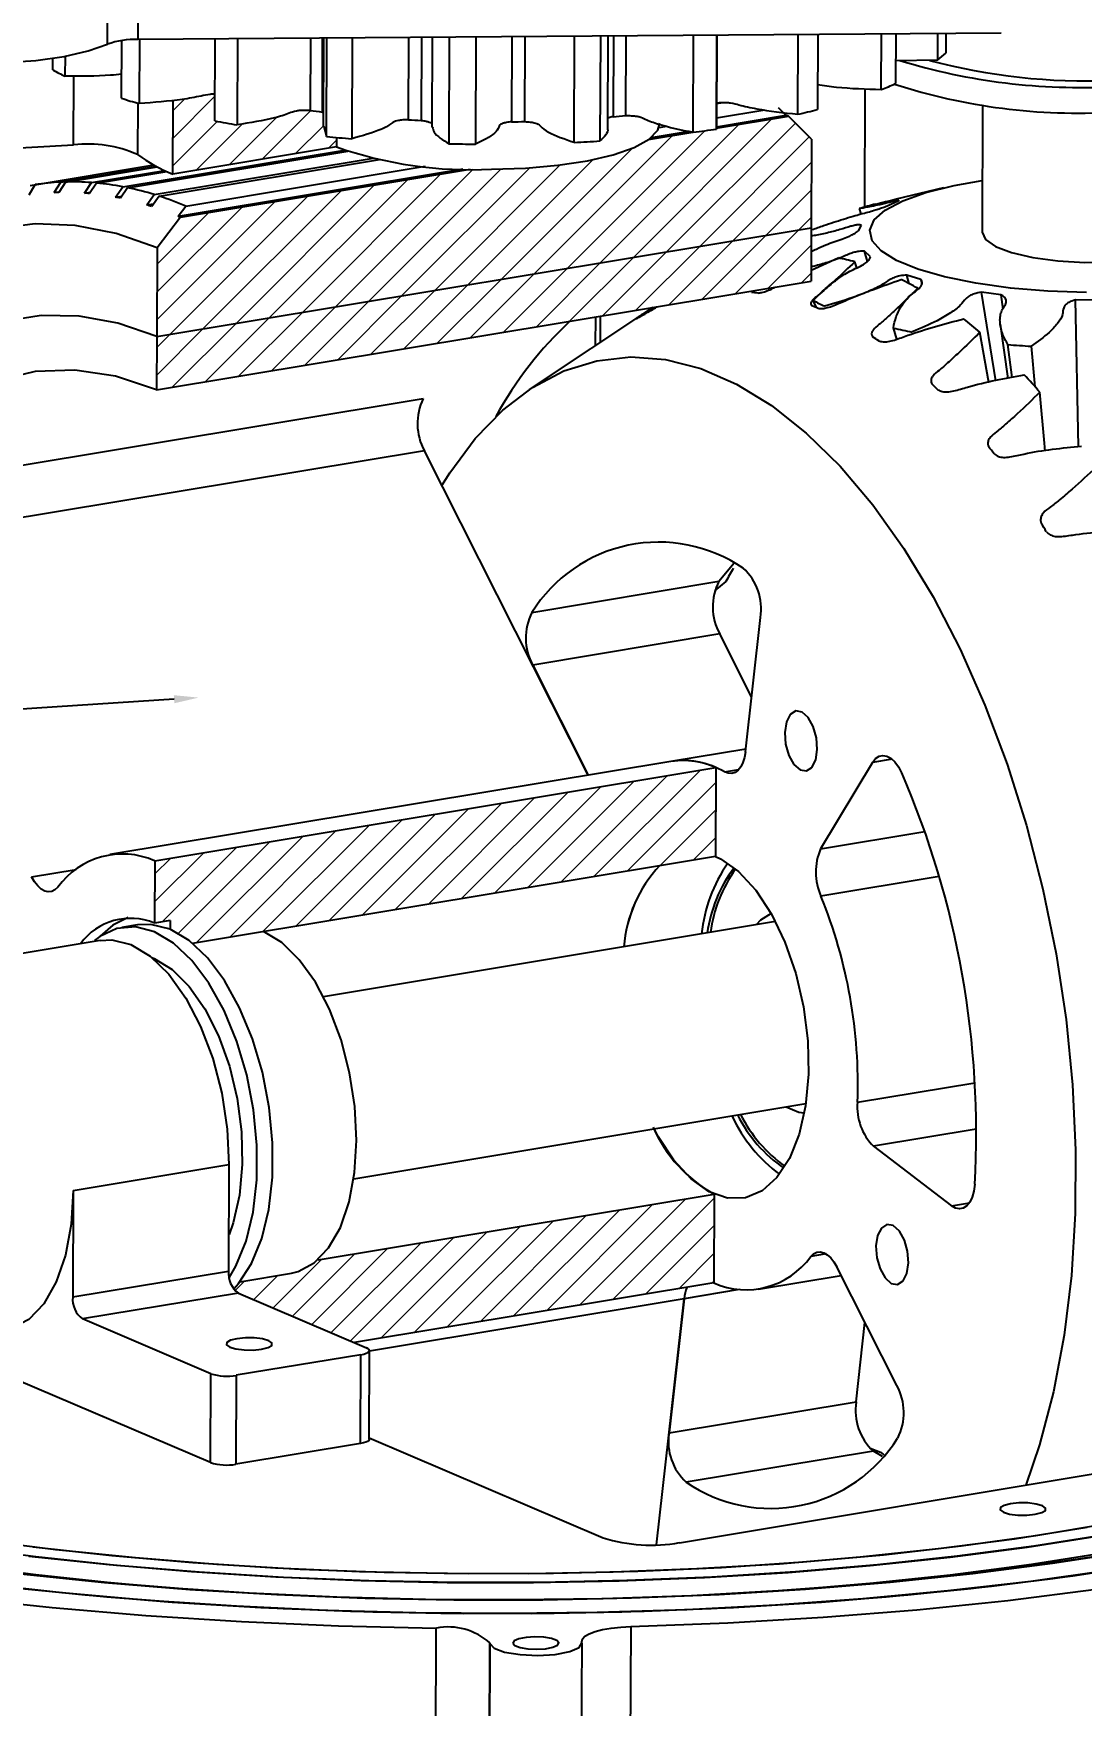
# Model space of a CAD drawing. Header units: millimetres. Extents: x -35 to 1189, y 0 to 841.
# Drawn here: x 475.1 to 645.6, y 170.5 to 442.5 of the extents above; entities that cross this region are included whole.
import ezdxf
from ezdxf import colors
from ezdxf.entities.mleader import LeaderData, LeaderLine
from ezdxf.math import Vec2, Vec3

# ---------------------------------------------------------------- set-up
doc = ezdxf.new("R2010")
doc.units = ezdxf.units.MM

# ---------------------------------------------------------------- blocks, each defined once
blk = doc.blocks.new('SW_HATCH_0')
at = {"color": 0, "linetype": 'Continuous', "lineweight": 18}
for p, q in [((-84.61, 117.44), (-77.79, 124.26)), ((-84.6, 121.95), (-82.75, 123.79)), ((-84.63, 112.94), (-77.41, 120.15)), ((-80.87, 112.21), (-73.34, 119.73)), ((-75.49, 113.1), (-67.74, 120.85)), ((-70.1, 113.99), (-62.19, 121.91)), ((-9.73, 98.03), (12.78, 120.55)), ((-4.35, 98.93), (16.6, 119.87)), ((-64.72, 114.89), (-60.22, 119.39)), ((-59.33, 115.78), (-58.02, 117.1)), ((-25.89, 95.35), (-3.37, 117.86)), ((-20.5, 96.24), (1.89, 118.64)), ((-15.12, 97.14), (7.4, 119.65)), ((1.04, 99.82), (18.87, 117.65)), ((-31.27, 94.45), (-9.91, 115.81)), ((-63.58, 89.08), (-41.07, 111.6)), ((-58.2, 89.98), (-35.79, 112.39)), ((-52.81, 90.87), (-31.3, 112.39)), ((-47.43, 91.77), (-26.6, 112.6)), ((-42.04, 92.66), (-21.64, 113.07)), ((-36.66, 93.56), (-16.27, 113.95)), ((6.42, 100.72), (19.23, 113.52)), ((-79.74, 86.4), (-57.22, 108.91)), ((-74.35, 87.29), (-51.84, 109.81)), ((-68.97, 88.19), (-46.45, 110.7)), ((11.81, 101.61), (19.21, 109.01)), ((-87.26, 87.86), (-67.99, 107.12)), ((-87.24, 92.36), (-73.38, 106.23)), ((-85.12, 85.5), (-62.61, 108.02)), ((-87.22, 96.87), (-78.76, 105.33)), ((17.19, 102.5), (19.19, 104.5)), ((-3.97, 90.32), (6.42, 100.72)), ((1.42, 91.22), (11.81, 101.61)), ((6.8, 92.11), (17.19, 102.5)), ((-20.12, 87.64), (-9.73, 98.03)), ((-14.74, 88.53), (-4.35, 98.93)), ((-9.35, 89.43), (1.04, 99.82)), ((12.19, 93.01), (19.17, 100)), ((-36.28, 84.95), (-25.89, 95.35)), ((-30.89, 85.85), (-20.5, 96.24)), ((-25.51, 86.74), (-15.12, 97.14)), ((17.57, 93.9), (19.16, 95.49)), ((-52.43, 82.27), (-42.04, 92.66)), ((-47.05, 83.17), (-36.66, 93.56)), ((-41.66, 84.06), (-31.27, 94.45)), ((-68.59, 79.59), (-58.2, 89.98)), ((-63.2, 80.48), (-52.81, 90.87)), ((-57.82, 81.38), (-47.43, 91.77)), ((-84.74, 76.9), (-74.35, 87.29)), ((-79.36, 77.8), (-68.97, 88.19)), ((-73.97, 78.69), (-63.58, 89.08)), ((-87.29, 78.84), (-79.74, 86.4)), ((-87.28, 83.35), (-85.12, 85.5)), ((-21.54, -3.58), (-4.22, 13.74)), ((-16.15, -2.68), (1.16, 14.64)), ((-37.69, -6.26), (-20.37, 11.06)), ((-32.31, -5.37), (-14.99, 11.95)), ((-26.92, -4.47), (-9.6, 12.85)), ((-10.77, -1.79), (3.64, 12.62)), ((-53.85, -8.95), (-36.53, 8.37)), ((-48.46, -8.05), (-31.14, 9.27)), ((-43.08, -7.16), (-25.76, 10.16)), ((-70, -11.63), (-52.68, 5.69)), ((-64.62, -10.74), (-47.3, 6.58)), ((-59.23, -9.84), (-41.91, 7.48)), ((-5.38, -0.89), (3.62, 8.11)), ((-83.76, -11.92), (-68.84, 3)), ((-80.77, -13.42), (-63.45, 3.9)), ((-75.39, -12.53), (-58.07, 4.79)), ((0, 0), (3.61, 3.61)), ((-87.62, -6.8), (-79.61, 1.21)), ((-87.6, -2.29), (-84.99, 0.32)), ((-86.35, -10.02), (-74.22, 2.11)), ((-29.29, -74.19), (-11.97, -56.87)), ((-23.9, -73.29), (-6.58, -55.97)), ((-18.52, -72.4), (-1.2, -55.08)), ((-13.13, -71.5), (3.38, -54.99)), ((-45.44, -76.87), (-28.12, -59.55)), ((-40.06, -75.98), (-22.74, -58.66)), ((-34.67, -75.08), (-17.35, -57.76)), ((-7.75, -70.61), (3.36, -59.5)), ((-58.9, -76.86), (-44.28, -62.24)), ((-55.75, -78.2), (-38.89, -61.34)), ((-50.83, -77.77), (-33.51, -60.45)), ((-68.34, -72.83), (-60.43, -64.92)), ((-65.19, -74.17), (-55.05, -64.03)), ((-62.05, -75.52), (-49.66, -63.13)), ((-2.36, -69.71), (3.35, -64.01)), ((-71.49, -71.49), (-67.56, -67.56)), ((-74.52, -70.03), (-72.94, -68.45)), ((3.02, -68.82), (3.33, -68.51))]:
    blk.add_line(p, q, dxfattribs=at)

msp = doc.modelspace()

# ---------------------------------------------------------------- linework, layer by layer
at = {"color": 7, "linetype": 'Continuous', "lineweight": 25}
for p, q in [((492.14, 454.5), (492.09, 441.5)), ((487.18, 440.73), (487.23, 453.73)), ((489.45, 431.93), (489.48, 441.31)), ((632.52, 442.53), (492.09, 441.5)), ((492.37, 441.5), (492.33, 431.07)), ((504.63, 428.24), (504.68, 441.59)), ((508.29, 441.62), (508.24, 427.61)), ((520.19, 441.7), (520.14, 429.94)), ((522.11, 441.72), (522.06, 429.7)), ((522.28, 441.72), (522.22, 427.33)), ((522.81, 425.72), (522.87, 441.72)), ((526.96, 441.75), (526.89, 425.36)), ((536.15, 441.82), (536.09, 428.44)), ((538.23, 441.84), (538.18, 428.34)), ((539.99, 441.85), (539.94, 427.26)), ((542.74, 424.53), (542.81, 441.87)), ((547.09, 441.9), (547.02, 424.46)), ((552.95, 441.95), (552.9, 428.1)), ((555.07, 441.96), (555.01, 428.14)), ((563.07, 424.77), (563.14, 442.02)), ((567.33, 442.05), (567.26, 425)), ((568.52, 427.15), (568.57, 442.06)), ((569.46, 442.07), (569.41, 428.93)), ((571.45, 442.08), (571.4, 429.11)), ((582.41, 426.41), (582.47, 442.16)), ((586.28, 442.19), (586.22, 426.92)), ((586.23, 427.08), (586.29, 442.19)), ((599.45, 429.34), (599.5, 442.29)), ((602.67, 442.31), (602.62, 430.1)), ((613.02, 433.36), (613.05, 442.39)), ((615.36, 442.41), (615.33, 434.32)), ((622.19, 438.2), (622.21, 442.46)), ((623.51, 442.47), (623.49, 439.29)), ((478.29, 436.54), (478.3, 438.44)), ((480.27, 438.77), (480.26, 435.51)), ((615.35, 438.09), (622.19, 438.2)), ((481.67, 424.34), (481.71, 435.54)), ((610.31, 414.25), (610.38, 433.5)), ((492.09, 431.14), (492.06, 422.77)), ((497.81, 419.6), (497.85, 431.6)), ((586.23, 428.75), (594.06, 430.05)), ((586.24, 431.08), (587.27, 431.25)), ((596.23, 430.41), (597.5, 429.18)), ((629.48, 430.89), (629.4, 410.13)), ((522.37, 427.33), (522.81, 425.72)), ((576.87, 427.2), (578.15, 427.41)), ((586.17, 427.06), (597.9, 429.01)), ((586.17, 427.08), (586.22, 426.92)), ((586.23, 427.31), (597.5, 429.18)), ((601.68, 425.31), (597.9, 429.01)), ((421.82, 421.04), (481.67, 424.34)), ((524.43, 425.57), (524.42, 424.02)), ((575.17, 425.23), (582.34, 426.42)), ((575.57, 425.54), (581.75, 426.56)), ((601.68, 425.31), (601.63, 410.85)), ((489.66, 417.53), (525.69, 423.52)), ((490.45, 417.38), (526.26, 423.32)), ((494.78, 416.27), (530.4, 422.19)), ((495.58, 416.02), (531.41, 421.97)), ((524.42, 424.02), (497.81, 419.6)), ((474.62, 417.76), (494.69, 421.1)), ((475.38, 417.88), (494.7, 421.09)), ((479.56, 418.28), (495.12, 420.87)), ((480.34, 418.31), (495.27, 420.79)), ((484.58, 418.21), (496.49, 420.19)), ((485.37, 418.14), (496.8, 420.04)), ((498.64, 412.75), (544.98, 420.45)), ((499.05, 412.58), (546.18, 420.42)), ((499.92, 414.41), (538.81, 420.87)), ((475.38, 417.88), (474.36, 416.19)), ((478.48, 416.59), (479.56, 418.28)), ((478.48, 416.59), (479.33, 416.73)), ((480.34, 418.31), (479.26, 416.61)), ((483.46, 416.51), (484.58, 418.21)), ((483.46, 416.51), (484.39, 416.67)), ((485.37, 418.14), (484.24, 416.45)), ((488.49, 415.85), (489.66, 417.53)), ((490.45, 417.38), (489.28, 415.69)), ((493.56, 414.59), (494.78, 416.27)), ((623.11, 417.36), (615.45, 415.54)), ((488.49, 415.85), (489.51, 416.02)), ((493.56, 414.59), (494.68, 414.78)), ((495.58, 416.02), (494.36, 414.34)), ((498.64, 412.75), (499.92, 414.41)), ((609.42, 413.99), (609.69, 413.12)), ((613.95, 414.44), (615.78, 415.23)), ((495.17, 393.17), (601.63, 410.85)), ((499.05, 412.58), (495.23, 407.62)), ((601.63, 410.85), (601.59, 402.18)), ((609.31, 410.38), (609.77, 411.3)), ((495.23, 407.62), (495.17, 393.17)), ((601.6, 403.96), (605.98, 405.96)), ((609.02, 404.34), (608.69, 405.32)), ((611.25, 406.14), (610.26, 407.04)), ((610.78, 405.41), (610.26, 407.04)), ((619.44, 402.46), (617.18, 403.18)), ((617.55, 401.78), (617.18, 403.18)), ((495.14, 384.5), (601.59, 402.18)), ((618.95, 400.99), (618.94, 401.03)), ((619.44, 402.46), (619.62, 401.72)), ((632.46, 399.97), (629.32, 400.38)), ((631.65, 385.96), (629.32, 400.38)), ((632.46, 399.97), (632.77, 397.65)), ((575.8, 397.9), (555.76, 384.56)), ((602.45, 397.89), (601.96, 399.05)), ((648.07, 399.1), (644.58, 399.14)), ((645.11, 375.29), (644.58, 399.14)), ((566.51, 396.36), (566.49, 391.71)), ((567.31, 396.49), (567.3, 392.24)), ((615.54, 392.75), (614.98, 394.57)), ((632.36, 395.17), (633.59, 386.38)), ((495.17, 393.17), (495.14, 384.5)), ((618.05, 393.92), (618.08, 393.82)), ((630.49, 385.71), (629.06, 393.9)), ((634.31, 386.53), (633.6, 391.87)), ((637.37, 391.61), (638, 385.02)), ((447.25, 367.91), (538.49, 383.08)), ((538.71, 374.6), (447.46, 359.44)), ((565.37, 321.84), (538.71, 374.6)), ((586.6, 353.37), (589.06, 356.37)), ((556.18, 348.31), (586.6, 353.37)), ((587.74, 353.36), (585.91, 351.83)), ((590.92, 325.65), (593.36, 347.48)), ((586.74, 344.8), (556.32, 339.74)), ((591.91, 334.56), (586.74, 344.8)), ((556.32, 339.74), (565.37, 321.84)), ((578.8, 324.07), (487.55, 308.91)), ((590.97, 326.09), (578.8, 324.07)), ((611.61, 323.92), (603.15, 309.84)), ((614.77, 324.45), (611.61, 323.92)), ((494.85, 307.91), (586.09, 323.07)), ((586.09, 323.07), (586.04, 308.62)), ((587.54, 322.37), (589.81, 322.74)), ((603.15, 309.84), (620.11, 312.66)), ((494.85, 307.91), (494.81, 297.79)), ((586.04, 308.62), (500.99, 294.48)), ((474.83, 305.29), (482.06, 306.49)), ((622.45, 305.35), (603.2, 302.15)), ((492.06, 297.49), (489.52, 297.07)), ((497.34, 298.21), (494.81, 297.79)), ((497.34, 298.21), (497.34, 296.77)), ((595.81, 298.01), (522.31, 285.79)), ((485.96, 294.96), (451.75, 289.27)), ((609.15, 268.63), (628.22, 271.8)), ((527.23, 256.2), (600.73, 268.41)), ((628.46, 264.25), (611.74, 261.47)), ((611.74, 261.47), (624.41, 251.81)), ((481.58, 254.3), (506.93, 258.51)), ((506.93, 258.51), (506.86, 241.17)), ((481.58, 254.3), (481.52, 236.96)), ((521.41, 243), (585.83, 253.7)), ((585.83, 253.7), (585.77, 239.25)), ((624.41, 251.81), (627.35, 252.3)), ((503.92, 210.03), (426.89, 242.91)), ((604.05, 243.97), (601.53, 243.55)), ((481.52, 236.96), (506.86, 241.17)), ((508.72, 239.44), (517.1, 240.83)), ((593.06, 238.25), (606.49, 240.48)), ((615.54, 222.58), (605.79, 241.87)), ((508.46, 237.6), (483.11, 233.39)), ((508.46, 237.6), (529.32, 228.69)), ((585.77, 239.25), (527.33, 229.54)), ((580.95, 236.67), (529.79, 228.17)), ((576.46, 196.66), (580.95, 236.67)), ((580.95, 236.67), (578.5, 214.84)), ((589.88, 238.16), (580.95, 236.67)), ((503.98, 224.48), (483.11, 233.39)), ((608.91, 219.89), (610.36, 232.82)), ((528.39, 227.58), (508.11, 224.22)), ((528.34, 213.13), (528.39, 227.58)), ((529.73, 213.81), (529.79, 228.26)), ((503.92, 210.03), (503.98, 224.48)), ((508.11, 224.22), (508.06, 209.76)), ((578.5, 214.84), (608.91, 219.89)), ((528.34, 213.13), (508.06, 209.76)), ((529.73, 214.04), (567.78, 197.8)), ((580.2, 197), (679.05, 213.43)), ((611.21, 212.35), (612.88, 211.73)), ((611.72, 211.87), (581.3, 206.82)), ((613.22, 211.01), (611.72, 211.87)), ((590.87, 188.82), (597.86, 189.28)), ((540.53, 151.33), (540.65, 183.12)), ((572.27, 183.36), (572.15, 151.56)), ((549.35, 180.7), (549.23, 148.9)), ((549.23, 148.82), (549.35, 180.61)), ((549.35, 180.61), (549.35, 180.7)), ((564.22, 148.85), (564.35, 180.64)), ((564.34, 180.72), (564.31, 180.89))]:
    msp.add_line(p, q, dxfattribs=at)
at = {"color": 7, "linetype": 'Continuous', "lineweight": 25, "flags": 128}
for points in [[(442.56, 444.19), (442.56, 444.15), (443.14, 442.76), (444.82, 441.44), (447.52, 440.24), (451.11, 439.23), (455.42, 438.44), (460.24, 437.91), (465.37, 437.67), (470.55, 437.74), (475.54, 438.1), (480.11, 438.74), (484.05, 439.63), (487.18, 440.73)], [(549.62, 420.38), (555.15, 420.57), (560.43, 421.04), (565.25, 421.78), (569.43, 422.76), (572.8, 423.94), (575.24, 425.28), (576.65, 426.73), (577, 427.91)], [(646.38, 400.34), (640.1, 400.56), (634.04, 401.06), (628.39, 401.84), (623.31, 402.87), (618.97, 404.12), (615.49, 405.55), (612.97, 407.11), (611.51, 408.76), (611.14, 410.46), (611.86, 412.14), (613.67, 413.76), (616.5, 415.26), (620.27, 416.61), (624.87, 417.76), (629.43, 418.57)], [(495.23, 407.62), (488.56, 409.95), (481.93, 411.25), (475.39, 411.51), (469, 410.71), (462.79, 408.87), (456.81, 406.01), (451.1, 402.13), (445.7, 397.27), (440.66, 391.47), (436.01, 384.76), (431.78, 377.2), (428.01, 368.84), (424.71, 359.73), (421.92, 349.95), (419.65, 339.57), (417.93, 328.65), (416.75, 317.29), (416.14, 305.55), (416.09, 293.53), (416.61, 281.31), (417.7, 268.98), (418.63, 261.47)], [(629.4, 410.13), (629.94, 408.95), (631.57, 407.82)], [(631.57, 407.82), (634.19, 406.83), (637.65, 406.04), (641.72, 405.5), (646.14, 405.25), (650.65, 405.3), (654.95, 405.65), (658.78, 406.28), (661.89, 407.14), (664.09, 408.19), (665.24, 409.35), (665.4, 409.99)], [(495.17, 393.17), (488.84, 395.36), (482.56, 396.5), (476.37, 396.6), (470.33, 395.65), (464.49, 393.65), (458.89, 390.63), (453.57, 386.6), (448.59, 381.6), (443.98, 375.67), (439.78, 368.85), (436.02, 361.21), (432.73, 352.8), (429.94, 343.7), (427.68, 333.97), (425.95, 323.69), (424.78, 312.94), (424.16, 301.82), (424.12, 290.41), (424.64, 278.8), (425.73, 267.09), (426.97, 257.91)], [(495.17, 393.17), (488.84, 395.36), (482.56, 396.5), (476.37, 396.6), (470.33, 395.65), (464.49, 393.65), (458.89, 390.63), (453.57, 386.6), (448.59, 381.6), (443.98, 375.67), (439.78, 368.85), (436.02, 361.21), (432.73, 352.8), (429.94, 343.7), (427.68, 333.97), (425.95, 323.69), (424.78, 312.94), (424.16, 301.82), (424.12, 290.41), (424.64, 278.8), (425.73, 267.09), (426.97, 257.91)], [(541.56, 368.96), (542.84, 371.01), (546.96, 376.58), (551.45, 381.22), (556.28, 384.9), (561.39, 387.59), (566.74, 389.24), (572.28, 389.86), (577.94, 389.43), (583.68, 387.96), (589.45, 385.46), (595.18, 381.95), (600.82, 377.48), (606.31, 372.07), (611.62, 365.79), (616.67, 358.7), (621.43, 350.86), (625.84, 342.34), (629.87, 333.24), (633.48, 323.64), (636.63, 313.63), (639.3, 303.3), (641.44, 292.76), (643.06, 282.11), (644.12, 271.45), (644.62, 260.89), (644.56, 250.52), (643.93, 240.44), (642.75, 230.76), (641.02, 221.56), (638.75, 212.94), (636.52, 206.36)], [(495.14, 384.5), (488.47, 386.73), (481.86, 387.73), (475.39, 387.47), (469.12, 385.96), (463.1, 383.21), (457.42, 379.26), (452.11, 374.14), (447.25, 367.91)], [(639.64, 374.54), (639.53, 375.84), (638.8, 384.11)], [(598.81, 323.59), (599.81, 322.71), (600.83, 322.54), (601.72, 323.11), (602.35, 324.33), (602.61, 326.03), (602.47, 327.93), (601.95, 329.76), (601.13, 331.23), (600.13, 332.11), (599.1, 332.28), (598.21, 331.71), (597.59, 330.49), (597.32, 328.79), (597.46, 326.89), (597.99, 325.06), (598.81, 323.59)], [(590.92, 325.65), (590.75, 324.71), (590.5, 323.88), (590.15, 323.18), (589.72, 322.65), (589.23, 322.29), (588.69, 322.12), (588.12, 322.15), (587.54, 322.37)], [(611.61, 323.92), (612.09, 324.54), (612.65, 324.92), (613.28, 325.06), (613.93, 324.95), (614.59, 324.59), (615.23, 324), (615.82, 323.2), (616.32, 322.22)], [(586.04, 308.62), (586.84, 308.23), (589.79, 306.16), (592.6, 303.13), (595.14, 299.25), (597.34, 294.68), (599.09, 289.59), (600.34, 284.17), (601.04, 278.64), (601.15, 273.21), (600.68, 268.08), (599.64, 263.45), (598.08, 259.5), (596.05, 256.39), (593.63, 254.23), (590.91, 253.1), (588, 253.05), (585.02, 254.09), (582.07, 256.16), (579.26, 259.19), (579.26, 259.19)], [(479.08, 303.61), (478.62, 303.17), (478.1, 302.92), (477.54, 302.86), (476.96, 302.99), (476.38, 303.31), (475.82, 303.82), (475.3, 304.48), (474.83, 305.29)], [(595.1, 299.33), (593.36, 298.25), (592.64, 297.48)], [(506.97, 240.1), (508.06, 241.97), (509.72, 246.03), (510.86, 250.77), (511.45, 256.03), (511.47, 261.63), (510.92, 267.38), (509.82, 273.08), (508.2, 278.54), (506.12, 283.58), (503.65, 288.01), (500.88, 291.7), (497.9, 294.51), (494.8, 296.34), (491.7, 297.15), (488.71, 296.89), (485.91, 295.59), (485.07, 294.95)], [(490.56, 298.67), (488.03, 297.42), (485.98, 295.63)], [(507.7, 238.27), (508.49, 239.15), (510.6, 242.39), (512.25, 246.45), (513.39, 251.19), (513.99, 256.46), (514.01, 262.06), (513.46, 267.8), (512.36, 273.51), (510.74, 278.97), (508.66, 284), (506.19, 288.43), (503.41, 292.12), (500.43, 294.93), (497.34, 296.77), (494.24, 297.57), (492.06, 297.49)], [(485.96, 294.96), (487.86, 295.05), (490.99, 294.27), (494.12, 292.38), (497.13, 289.45), (499.89, 285.59), (502.31, 280.96), (504.29, 275.73), (505.75, 270.1), (506.64, 264.28), (506.93, 258.51)], [(517.1, 240.83), (518.16, 241.09), (520.81, 242.5), (523.13, 244.93), (525.04, 248.28), (526.47, 252.43), (527.36, 257.21), (527.67, 262.44), (527.4, 267.92), (526.55, 273.44), (525.16, 278.79), (523.28, 283.76), (520.98, 288.16), (518.36, 291.82), (515.5, 294.61), (512.53, 296.4)], [(494.37, 292.17), (494.78, 292.01), (497.69, 290.24), (500.47, 287.47), (503.02, 283.82), (505.22, 279.45), (506.99, 274.52), (508.26, 269.25), (508.98, 263.84), (509.1, 258.52), (508.64, 253.51), (507.61, 249.01), (506.94, 247.12)], [(597.56, 267.89), (599.59, 267.03), (600.48, 266.93)], [(579.26, 259.19), (576.72, 263.07), (576.05, 264.31)], [(481.58, 254.3), (481.25, 248.8), (480.32, 243.76), (478.82, 239.4), (476.81, 235.87), (474.36, 233.32), (471.58, 231.83), (470.45, 231.56)], [(628.21, 255.29), (628.07, 254.18), (627.8, 253.2), (627.41, 252.39), (626.92, 251.79), (626.35, 251.42), (625.72, 251.3), (625.07, 251.43), (624.41, 251.81)], [(613.64, 240.06), (614.64, 239.18), (615.66, 239), (616.55, 239.58), (617.18, 240.8), (617.44, 242.5), (617.3, 244.4), (616.78, 246.23), (615.95, 247.69), (614.96, 248.58), (613.93, 248.75), (613.04, 248.18), (612.42, 246.95), (612.15, 245.26), (612.29, 243.35), (612.82, 241.53), (613.64, 240.06)], [(601.53, 243.55), (602, 243.99), (602.52, 244.24), (603.08, 244.3), (603.65, 244.17), (604.23, 243.84), (604.79, 243.34), (605.32, 242.67), (605.79, 241.87)], [(590.87, 188.82), (599.06, 189.37), (612.38, 190.5), (625.33, 191.9), (637.83, 193.55), (649.81, 195.46), (661.21, 197.61), (671.96, 199.98), (682, 202.57), (691.27, 205.36), (699.72, 208.33), (707.3, 211.46), (713.96, 214.74), (719.68, 218.16), (724.4, 221.68), (728.12, 225.29), (730.8, 228.97), (732.44, 232.69), (733.01, 236.45), (733.02, 236.56)], [(597.86, 189.28), (611.21, 190.39), (624.19, 191.76), (636.73, 193.4), (648.76, 195.28), (660.22, 197.41), (671.03, 199.76), (681.14, 202.33), (690.48, 205.1), (699, 208.05), (706.66, 211.17), (713.41, 214.44), (719.21, 217.85), (724.02, 221.36), (727.83, 224.96), (730.61, 228.64), (732.34, 232.36), (733.01, 236.11), (733.02, 236.56)], [(507.06, 228.8), (508.07, 228.51), (509.41, 228.35), (510.87, 228.33), (512.23, 228.47), (513.29, 228.74), (513.89, 229.09), (513.92, 229.48), (513.4, 229.85), (512.39, 230.14), (511.05, 230.3), (509.59, 230.32), (508.22, 230.18), (507.16, 229.92), (506.57, 229.56), (506.53, 229.17), (507.06, 228.8)], [(528.39, 227.58), (528.86, 227.68), (529.24, 227.8), (529.53, 227.93), (529.71, 228.08), (529.79, 228.24), (529.74, 228.4), (529.59, 228.55), (529.32, 228.69)], [(383.04, 215.14), (383.62, 214.84), (390.59, 211.55), (398.45, 208.41), (407.17, 205.44), (416.7, 202.64), (426.97, 200.05), (437.94, 197.67), (449.54, 195.52), (461.7, 193.6), (474.35, 191.94), (487.43, 190.54), (500.84, 189.4), (504.3, 189.15)], [(529.73, 213.81), (529.73, 213.79), (529.66, 213.63), (529.47, 213.48), (529.18, 213.35), (528.8, 213.23), (528.34, 213.13)], [(391.25, 211.26), (399.2, 208.14), (407.99, 205.18), (417.59, 202.4), (427.93, 199.83), (438.95, 197.47), (450.6, 195.34), (462.81, 193.44), (475.5, 191.8), (488.61, 190.42), (502.06, 189.31), (504.3, 189.15)], [(376.79, 206.72), (386.77, 203.36), (397.65, 200.19), (409.37, 197.25), (421.87, 194.56), (435.07, 192.11), (448.91, 189.94), (463.3, 188.05), (478.16, 186.45), (493.41, 185.15), (508.97, 184.16), (524.75, 183.48), (540.65, 183.12)], [(572.27, 183.36), (588.03, 183.95), (603.56, 184.86), (618.78, 186.08), (633.61, 187.6), (647.95, 189.42), (661.73, 191.52), (674.87, 193.89), (687.3, 196.52), (698.95, 199.4), (709.75, 202.5), (719.64, 205.82), (728.57, 209.33)], [(632.88, 201.95), (633.89, 201.66), (635.22, 201.5), (636.69, 201.48), (638.05, 201.62), (639.11, 201.89), (639.7, 202.24), (639.74, 202.64), (639.21, 203), (638.2, 203.29), (636.87, 203.46), (635.4, 203.47), (634.04, 203.33), (632.98, 203.07), (632.39, 202.71), (632.35, 202.32), (632.88, 201.95)], [(649.82, 200.05), (638.17, 198.11), (625.99, 196.42), (613.35, 194.99), (600.33, 193.82), (587, 192.93), (573.43, 192.31), (559.72, 191.97), (545.94, 191.92), (532.17, 192.15), (518.48, 192.66), (504.98, 193.45), (491.72, 194.51), (478.79, 195.84), (466.26, 197.43)], [(649.82, 200.05), (638.17, 198.11), (625.99, 196.42), (613.35, 194.99), (600.33, 193.82), (587, 192.93), (573.43, 192.31), (559.72, 191.97), (545.94, 191.92), (532.17, 192.15), (518.48, 192.66), (504.98, 193.45), (491.72, 194.51), (478.79, 195.84), (466.26, 197.43)], [(646.47, 199.46), (634.66, 197.59), (622.33, 195.98), (609.57, 194.62), (596.45, 193.53), (583.04, 192.72), (569.43, 192.18), (555.69, 191.93), (541.9, 191.96), (528.14, 192.27), (514.5, 192.86), (501.06, 193.73), (487.89, 194.87), (475.07, 196.28)], [(649.82, 198.35), (637.84, 196.44), (625.34, 194.79), (612.39, 193.39), (599.08, 192.26), (585.47, 191.41), (571.64, 190.83), (557.68, 190.54), (543.66, 190.53), (529.67, 190.8), (515.78, 191.36), (502.07, 192.2), (488.62, 193.31), (475.51, 194.69), (462.82, 196.33)], [(597.87, 192.17), (611.22, 193.28), (624.2, 194.65), (636.74, 196.29), (648.78, 198.17)], [(649.42, 194.95), (636.79, 193.11), (623.67, 191.52), (610.14, 190.2), (596.26, 189.15), (582.13, 188.38), (567.8, 187.89), (553.36, 187.69), (538.9, 187.77), (524.48, 188.14), (510.19, 188.8), (496.11, 189.73), (482.3, 190.94), (468.86, 192.42)], [(473.17, 189.53), (487.07, 188.17), (501.28, 187.08), (515.73, 186.27), (530.35, 185.74), (545.06, 185.49), (559.79, 185.53), (574.45, 185.85), (588.98, 186.46), (603.29, 187.34), (617.31, 188.5), (630.96, 189.93), (644.19, 191.63), (656.91, 193.57)], [(474.36, 194.83), (487.44, 193.43), (500.86, 192.29), (514.54, 191.43), (528.42, 190.84), (542.41, 190.54), (556.43, 190.53), (570.4, 190.79), (584.24, 191.34), (597.87, 192.17)], [(600.71, 189.45), (614.48, 190.59), (627.89, 192), (640.86, 193.67), (653.33, 195.59)], [(650.31, 192.52), (637.31, 190.71), (623.85, 189.15), (610, 187.86), (595.82, 186.84), (581.38, 186.1), (566.78, 185.65), (552.07, 185.47), (537.34, 185.59), (522.67, 185.98), (508.13, 186.66), (493.79, 187.62), (479.74, 188.85), (466.04, 190.35)], [(469.76, 189.91), (483.56, 188.49), (497.7, 187.33), (512.1, 186.45), (526.69, 185.84), (541.38, 185.53), (556.11, 185.49), (570.8, 185.74), (585.36, 186.28), (599.73, 187.09), (613.83, 188.19), (627.59, 189.55), (640.93, 191.18), (653.78, 193.06)], [(473.09, 191.92), (486.66, 190.53), (500.56, 189.41), (514.72, 188.56), (529.06, 188), (543.5, 187.72), (557.96, 187.72), (572.37, 188.02), (586.65, 188.59), (600.71, 189.45)], [(564.31, 180.89), (564.4, 181.34), (564.8, 181.77), (565.5, 182.18), (566.47, 182.55), (567.67, 182.86), (569.08, 183.1), (570.63, 183.27), (572.27, 183.36)], [(549.35, 180.61), (550.04, 179.85), (551.76, 179.21), (554.26, 178.79), (557.15, 178.66), (560, 178.83), (562.36, 179.29), (563.89, 179.95), (564.34, 180.72)], [(553.1, 180.64), (553.44, 180.26), (554.31, 179.94), (555.55, 179.73), (557, 179.66), (558.42, 179.75), (559.6, 179.98), (560.37, 180.31), (560.59, 180.7), (560.25, 181.08), (559.39, 181.4), (558.14, 181.61), (556.69, 181.67), (555.27, 181.59), (554.09, 181.36), (553.33, 181.03), (553.1, 180.64)]]:
    msp.add_lwpolyline(points, dxfattribs=at)
at = {"color": 7, "linetype": 'Continuous', "lineweight": 25}
for centre, radius, start, end in [((491.69, 427.9), 13.6, 88.3452, 109.4004), ((645.22, 532.75), 99.06, 252.877, 273.1686), ((646.39, 534.45), 99.69, 255.1549, 272.3025), ((611.23, 452.63), 18.13, 307.2116, 312.5831), ((497.95, 471.73), 40.31, 240.8119, 243.9643), ((591.93, 487.57), 58.17, 291.2494, 293.7179), ((645.04, 526.36), 96.84, 252.0329, 273.3396), ((519.67, 528.02), 100.73, 252.5387, 254.2505), ((544.61, 611.02), 182.72, 262.3045, 262.9116), ((571.11, 554.24), 128.08, 282.7827, 284.2411), ((537.82, 606.59), 181.41, 259.4571, 260.6135), ((549.06, 658.36), 230.28, 266.7733, 267.2936), ((549.45, 666.29), 238.21, 270.8295, 271.3382), ((551.62, 631.17), 203.03, 275.0253, 275.5912), ((575.33, 376.14), 57.48, 66.8814, 67.3155), ((484.01, 404.74), 19.74, 65.9466, 96.8118), ((547.45, 679.03), 254.51, 264.4447, 265.3674), ((549.59, 714.52), 290.06, 268.6473, 269.4929), ((550.24, 697.05), 272.59, 272.6991, 273.5805), ((556.31, 634.53), 209.75, 277.1499, 278.1996), ((508.45, 445.71), 28.2, 234.4625, 247.8268), ((546.4, 487.21), 66.9, 250.8197, 272.754), ((481.39, 377.32), 41.01, 92.5576, 98.4214), ((480.33, 375.51), 41.12, 91.4856, 92.5712), ((481.43, 375.9), 42.43, 85.7404, 91.4725), ((480.27, 373.43), 43.2, 84.7151, 85.7656), ((481.19, 373.13), 45.21, 79.1974, 84.6922), ((480.36, 369.04), 49.38, 73.0229, 78.2036), ((479.77, 370.03), 46.64, 78.2333, 79.2315), ((478.56, 365.35), 51.47, 72.1279, 73.0625), ((478.67, 363.69), 54.98, 67.2725, 72.0947), ((629.29, 347.67), 69.23, 104.379, 106.6771), ((476.48, 359.72), 57.48, 66.8814, 67.3155), ((598.34, 367.92), 38.81, 74.5255, 78.6344), ((593.62, 355.9), 51.75, 60.7118, 64.1032), ((615.54, 423.92), 28.34, 241.3742, 245.5435), ((603.75, 351.07), 60.83, 132.8467, 151.3888), ((637.09, 492.21), 100.12, 257.2391, 259.036), ((582.29, 339.03), 72.1, 49.5612, 52.2798), ((647.4, 565.84), 174.52, 265.464, 266.7046), ((563.45, 319.54), 99.24, 40.5984, 42.7955), ((546.92, 379.05), 9.34, 154.4441, 208.4087), ((576.82, 335.4), 24.34, 55.6388, 147.9748), ((636.46, 327.39), 55.21, 149.3788, 151.9394), ((584.52, 348.89), 8.95, 350.973, 47.5692), ((594.82, 349.22), 9.21, 153.2139, 208.6883), ((564.4, 344.16), 9.21, 153.2139, 208.6883), ((580.76, 311.32), 12.91, 65.5931, 98.7289), ((580.72, 310.64), 13.56, 59.7999, 98.1313), ((480.83, 263.65), 147.62, 356.754, 23.3799), ((489.6, 296.08), 12.93, 66.0795, 144.4301), ((607.57, 293.74), 23.88, 144.7922, 174.5374), ((611.75, 306.04), 9.4, 156.1773, 204.4722), ((593.07, 292.12), 22.01, 137.0765, 175.3404), ((593.27, 292.03), 22.22, 137.265, 175.1519), ((607.7, 292.95), 23.21, 143.4186, 172.0339), ((608.54, 292.95), 23.56, 144.6836, 171.9483), ((527.84, 271.48), 81.36, 357.9908, 22.1431), ((490.94, 288.39), 10.16, 67.6507, 143.5446), ((610.08, 276.82), 22.88, 206.6254, 235.6599), ((610.88, 277.1), 23.23, 206.7219, 234.3839), ((618.24, 267.88), 9.13, 175.2467, 224.573), ((596.84, 273.69), 22.82, 203.5054, 241.1549), ((611.29, 276.91), 24.88, 205.1227, 233.4484), ((591.02, 251.06), 12.92, 246.0451, 324.4644), ((510.87, 240.81), 4.02, 174.8862, 233.1655), ((485.52, 236.6), 4.02, 174.8862, 233.1655), ((587.4, 236.07), 6.49, 157.7599, 174.6752), ((506.59, 232.84), 8.76, 252.6517, 280.051), ((607.46, 218.16), 9.21, 333.2139, 28.6883), ((617.76, 218.48), 8.95, 170.973, 227.5692), ((587.34, 213.43), 8.95, 170.973, 227.5692), ((595.04, 226.92), 24.34, 235.6388, 327.9748), ((506.53, 218.39), 8.76, 252.6517, 280.051), ((646.59, 251.31), 51.98, 229.5787, 230.3886), ((575.62, 222.87), 26.27, 252.6517, 280.051), ((542.55, 173.1), 10.19, 48.1325, 100.7125)]:
    msp.add_arc(centre, radius, start, end, dxfattribs=at)
for centre, major_axis, ratio, start_param, end_param in [((657.67, 269.86), (-84.42, 126.34), 0.393514, 5.966366, 5.980301), ((655.74, 270.32), (-79.73, 127.7), 0.351295, 5.842397, 5.856332), ((661.33, 270.62), (-91.73, 123.08), 0.482829, 6.208465, 6.2224), ((653.8, 271.33), (-74.41, 128.92), 0.31101, 5.715576, 5.729512), ((651.9, 272.87), (-68.5, 130.01), 0.273104, 5.585345, 5.59928), ((650.1, 274.9), (-62.05, 131.04), 0.238224, 5.451271, 5.465207), ((648.42, 277.37), (-55.1, 132.05), 0.207228, 5.313112, 5.327047)]:
    msp.add_ellipse(centre, major_axis=major_axis, ratio=ratio, start_param=start_param, end_param=end_param, dxfattribs=at)
for points, knots in [([(489.46, 435.84), (488.87, 435.78), (485.95, 435.49), (482.78, 435.5), (480.26, 435.51)], [0, 0, 0, 0, 0.203637, 1, 1, 1, 1]), ([(504.65, 432.6), (504.6, 432.6), (504.35, 432.61), (503.48, 432.55), (501.93, 432.18), (498.35, 431.53), (494.74, 431.26), (492.33, 431.07)], [0, 0, 0, 0, 0.010228, 0.056277, 0.18792, 0.459659, 1, 1, 1, 1]), ([(602.63, 434.15), (603.64, 434.01), (606.88, 433.56), (610.52, 433.44), (613.02, 433.36)], [0, 0, 0, 0, 0.312433, 1, 1, 1, 1]), ([(520.14, 429.94), (519.83, 429.96), (519.28, 429.98), (518.51, 429.95), (517.53, 429.82), (516.42, 429.34), (513.59, 428.47), (510.37, 427.95), (508.24, 427.61)], [0, 0, 0, 0, 0.060838, 0.109135, 0.150583, 0.269071, 0.513655, 1, 1, 1, 1]), ([(586.24, 431.19), (586.53, 431.22), (587.07, 431.26), (587.85, 431.26), (588.89, 431.17), (590.29, 430.73), (593.63, 429.99), (597.12, 429.6), (599.45, 429.34)], [0, 0, 0, 0, 0.060838, 0.109135, 0.150583, 0.269071, 0.513655, 1, 1, 1, 1]), ([(536.09, 428.44), (535.78, 428.43), (535.23, 428.42), (534.52, 428.33), (533.7, 428.15), (533.1, 427.6), (531.21, 426.56), (528.62, 425.84), (526.89, 425.36)], [0, 0, 0, 0, 0.0608381, 0.1091351, 0.1505831, 0.2690711, 0.5136551, 1, 1, 1, 1]), ([(538.18, 428.34), (538.46, 428.3), (538.95, 428.22), (539.5, 428.08), (539.94, 427.87), (539.92, 427.71), (539.9, 427.6)], [0, 0, 0, 0, 0.268821, 0.482227, 0.66537, 1, 1, 1, 1]), ([(540.01, 427.26), (540.07, 426.98), (540.27, 426.03), (541.72, 425.15), (542.74, 424.53)], [0, 0, 0, 0, 0.295628, 1, 1, 1, 1]), ([(552.9, 428.1), (552.61, 428.07), (552.09, 428.01), (551.49, 427.88), (550.88, 427.64), (550.83, 427.07), (550.01, 425.93), (548.22, 425.05), (547.02, 424.46)], [0, 0, 0, 0, 0.060838, 0.109135, 0.150583, 0.269071, 0.513655, 1, 1, 1, 1]), ([(555.01, 428.14), (555.32, 428.12), (555.86, 428.08), (556.54, 427.98), (557.29, 427.76), (557.69, 427.2), (559.21, 426.11), (561.53, 425.3), (563.07, 424.77)], [0, 0, 0, 0, 0.060838, 0.109135, 0.150583, 0.269071, 0.513655, 1, 1, 1, 1]), ([(568.45, 427.15), (568.47, 427.09), (568.7, 426.36), (567.95, 425.65), (567.26, 425)], [0, 0, 0, 0, 0.086725, 1, 1, 1, 1]), ([(569.41, 428.93), (569.15, 428.88), (568.81, 428.81), (568.58, 428.72), (568.52, 428.7)], [0, 0, 0, 0, 0.751502, 1, 1, 1, 1]), ([(571.4, 429.11), (571.71, 429.11), (572.27, 429.12), (573.03, 429.06), (573.96, 428.91), (574.89, 428.39), (577.4, 427.44), (580.41, 426.82), (582.41, 426.41)], [0, 0, 0, 0, 0.060838, 0.109135, 0.150583, 0.269071, 0.513655, 1, 1, 1, 1]), ([(601.79, 410.58), (602.39, 410.79), (603.53, 411.2), (605.23, 411.76), (606.85, 412.28), (608.35, 412.74), (609.71, 413.13), (610.76, 413.39), (611.76, 413.67), (612.68, 413.97), (613.39, 414.22), (613.78, 414.37), (613.95, 414.44)], [0, 0, 0, 0, 0.144997, 0.273444, 0.401927, 0.530504, 0.634835, 0.738867, 0.826802, 0.88997, 0.952881, 1, 1, 1, 1]), ([(615.78, 415.23), (615.83, 415.27), (615.91, 415.33), (615.6, 415.29), (614.86, 415.13), (613.38, 414.75), (611.98, 414.44), (610.48, 414.15), (609.83, 414.05), (609.42, 413.99)], [0, 0, 0, 0, 0.084261, 0.141148, 0.197933, 0.327797, 0.498266, 0.686145, 1, 1, 1, 1]), ([(612.1, 414.73), (613.17, 414.99), (614.31, 415.27), (615.39, 415.53), (615.45, 415.54)], [0, 0, 0, 0, 0.942997, 1, 1, 1, 1]), ([(609.77, 411.3), (609.64, 411.34), (609.43, 411.4), (608.78, 411.3), (607.75, 411.04), (606.07, 410.48), (604.07, 409.99), (602.51, 409.65), (601.77, 409.54), (601.62, 409.51)], [0, 0, 0, 0, 0.114858, 0.192402, 0.269807, 0.446829, 0.6792, 0.935302, 1, 1, 1, 1]), ([(601.61, 407.02), (601.89, 407.16), (602.67, 407.52), (603.9, 408.05), (605.3, 408.6), (606.52, 408.99), (607.6, 409.39), (608.43, 409.79), (608.95, 410.11), (609.2, 410.3), (609.31, 410.38)], [0, 0, 0, 0, 0.107861, 0.299657, 0.455286, 0.61047, 0.741642, 0.835869, 0.929713, 1, 1, 1, 1]), ([(608.69, 405.32), (607.67, 404.35), (606.13, 402.89), (604.12, 401.06), (602.84, 399.95), (601.88, 399.19), (601.53, 398.66), (601.54, 398.36), (601.68, 398.22), (601.73, 398.16)], [0, 0, 0, 0, 0.400691, 0.600988, 0.748033, 0.852821, 0.908426, 0.964341, 1, 1, 1, 1]), ([(610.26, 407.04), (609.99, 407.05), (609.53, 407.08), (608.64, 406.9), (607.5, 406.51), (605.92, 405.76), (603.77, 405.06), (602.3, 404.68), (601.6, 404.49)], [0, 0, 0, 0, 0.128957, 0.216019, 0.302927, 0.501677, 0.762572, 1, 1, 1, 1]), ([(601.96, 399.05), (602.52, 399.63), (603.35, 400.49), (604.7, 401.63), (605.81, 402.48), (606.96, 403.26), (608.16, 403.96), (609.35, 404.48), (610.32, 405), (610.9, 405.48), (611.16, 405.85), (611.22, 406.05), (611.25, 406.14)], [0, 0, 0, 0, 0.231255, 0.346743, 0.462264, 0.577869, 0.671675, 0.765211, 0.844275, 0.90107, 0.957635, 1, 1, 1, 1]), ([(617.18, 403.18), (616.8, 403.15), (616.17, 403.11), (615.21, 402.83), (614.14, 402.32), (612.93, 401.41), (610.75, 400.41), (607.66, 399.23), (605.29, 398.55), (603.81, 398.13)], [0, 0, 0, 0, 0.084261, 0.1411476, 0.1979329, 0.3277969, 0.4982662, 0.6861446, 1, 1, 1, 1]), ([(592.94, 400.26), (593.15, 400.28), (593.58, 400.33), (594.46, 400.61), (595.19, 400.93), (595.63, 401.15), (595.75, 401.21)], [0, 0, 0, 0, 0.267953, 0.538154, 0.866197, 1, 1, 1, 1]), ([(602.77, 397.77), (602.98, 397.75), (603.42, 397.71), (604.33, 397.87), (605.68, 398.36), (609.51, 400.1), (613.24, 401.4), (616.23, 402.45)], [0, 0, 0, 0, 0.059393, 0.119284, 0.191997, 0.352444, 1, 1, 1, 1]), ([(618.94, 401.03), (617.86, 399.97), (616.25, 398.39), (614.13, 396.41), (612.79, 395.24), (611.78, 394.44), (611.4, 393.83), (611.41, 393.44), (611.54, 393.24), (611.59, 393.16)], [0, 0, 0, 0, 0.400691, 0.600988, 0.748033, 0.852821, 0.908426, 0.964341, 1, 1, 1, 1]), ([(614.98, 394.57), (615.1, 395.18), (615.29, 396.11), (615.83, 397.36), (616.37, 398.31), (617.02, 399.19), (617.81, 400), (618.76, 400.65), (619.45, 401.26), (619.69, 401.79), (619.64, 402.17), (619.5, 402.37), (619.44, 402.46)], [0, 0, 0, 0, 0.231255, 0.346743, 0.462264, 0.577869, 0.671675, 0.765211, 0.844275, 0.90107, 0.957635, 1, 1, 1, 1]), ([(629.32, 400.38), (628.9, 400.31), (628.21, 400.2), (627.33, 399.81), (626.54, 399.19), (625.9, 398.18), (624.22, 396.96), (621.63, 395.45), (619.43, 394.51), (618.05, 393.92)], [0, 0, 0, 0, 0.084261, 0.141148, 0.197933, 0.327797, 0.498266, 0.686145, 1, 1, 1, 1]), ([(633.6, 391.87), (633.27, 392.48), (632.78, 393.39), (632.42, 394.65), (632.29, 395.62), (632.33, 396.54), (632.57, 397.42), (633.12, 398.16), (633.41, 398.82), (633.27, 399.36), (632.91, 399.71), (632.6, 399.89), (632.46, 399.97)], [0, 0, 0, 0, 0.231255, 0.346743, 0.462264, 0.577869, 0.671675, 0.765211, 0.844275, 0.90107, 0.957635, 1, 1, 1, 1]), ([(575.84, 397.9), (575.69, 397.8), (575.18, 397.46), (574.38, 396.92), (573.52, 396.34), (573.2, 396.11), (573.21, 396.09), (573.33, 396.15), (573.38, 396.17)], [0, 0, 0, 0, 0.132731, 0.452341, 0.6801, 0.800961, 0.922493, 1, 1, 1, 1]), ([(574.29, 396.67), (574.48, 396.78), (574.87, 397), (575.68, 397.48), (576.24, 397.83), (576.53, 398.02), (576.54, 398.02)], [0, 0, 0, 0, 0.307136, 0.616849, 0.992863, 1, 1, 1, 1]), ([(644.58, 399.14), (644.2, 399.02), (643.57, 398.83), (642.93, 398.36), (642.54, 397.67), (642.59, 396.62), (641.7, 395.25), (640.05, 393.5), (638.4, 392.34), (637.37, 391.61)], [0, 0, 0, 0, 0.084261, 0.141148, 0.197933, 0.327797, 0.498266, 0.686145, 1, 1, 1, 1]), ([(612.61, 392.48), (612.83, 392.41), (613.27, 392.29), (614.19, 392.33), (615.58, 392.72), (619.53, 394.24), (623.35, 395.25), (626.41, 396.06)], [0, 0, 0, 0, 0.059393, 0.119284, 0.191997, 0.352444, 1, 1, 1, 1]), ([(629.06, 393.9), (627.92, 392.78), (626.21, 391.1), (623.98, 389.02), (622.56, 387.79), (621.51, 386.98), (621.1, 386.3), (621.08, 385.83), (621.2, 385.57), (621.24, 385.47)], [0, 0, 0, 0, 0.400691, 0.600988, 0.748033, 0.852821, 0.908426, 0.964341, 1, 1, 1, 1]), ([(622.23, 384.51), (622.45, 384.41), (622.88, 384.2), (623.81, 384.13), (625.22, 384.41), (629.27, 385.69), (633.16, 386.39), (636.27, 386.96)], [0, 0, 0, 0, 0.059393, 0.119284, 0.191997, 0.352444, 1, 1, 1, 1]), ([(638.8, 384.11), (637.59, 382.95), (635.78, 381.2), (633.41, 379.06), (631.92, 377.8), (630.82, 376.99), (630.36, 376.25), (630.31, 375.72), (630.42, 375.4), (630.46, 375.28)], [0, 0, 0, 0, 0.4006914, 0.6009877, 0.7480334, 0.8528207, 0.9084263, 0.9643405, 1, 1, 1, 1]), ([(631.39, 374.08), (631.6, 373.94), (632.02, 373.65), (632.94, 373.47), (634.37, 373.64), (638.5, 374.66), (642.43, 375.05), (645.58, 375.36)], [0, 0, 0, 0, 0.059393, 0.119284, 0.191997, 0.352444, 1, 1, 1, 1]), ([(647.93, 371.9), (646.64, 370.72), (644.71, 368.93), (642.21, 366.77), (640.64, 365.52), (639.48, 364.71), (638.98, 363.94), (638.89, 363.34), (638.98, 362.99), (639.01, 362.85)], [0, 0, 0, 0, 0.400691, 0.600988, 0.748033, 0.852821, 0.908426, 0.964341, 1, 1, 1, 1]), ([(639.86, 361.43), (640.05, 361.25), (640.45, 360.9), (641.36, 360.62), (642.8, 360.67), (646.99, 361.42), (650.94, 361.5), (654.11, 361.56)], [0, 0, 0, 0, 0.059393, 0.119284, 0.191997, 0.352444, 1, 1, 1, 1])]:
    msp.add_open_spline(points, degree=3, knots=knots, dxfattribs=at)

# ---------------------------------------------------------------- block references
at = {"color": 7, "linetype": 'Continuous', "lineweight": 18}
msp.add_blockref('SW_HATCH_0', (582.44, 308.02), dxfattribs=at)

# ---------------------------------------------------------------- leaders
ml = msp.add_multileader_mtext('Standard')
ml.set_content('{\\fSimSun|b0|i0|c134|p2;轮组件}', color=256)
ml.set_leader_properties()
ml.build(insert=Vec2(0, 0))
ml.multileader.update_dxf_attribs({"text_attachment_direction": 1, "text_right_attachment_type": 6, "dogleg_length": 0.36, "scale": 1.000005})
ctx = ml.context
ctx.base_point, ctx.scale, ctx.char_height, ctx.plane_origin = Vec3(172.46, 289.33), 1.000005, 15.0001, Vec3(172.46, 313.1)
ctx.right_attachment, ctx.text_align_type = 6, 1
notes = []
notes.append((ctx, [(0, (1, 1, 0), (172.46, 313.1), (-1, 0), 0.36, [(0, [(501.99, 334.45)], 0, [])])]))
ctx.mtext.insert, ctx.mtext.alignment, ctx.mtext.flow_direction = Vec3(172.46, 311.1), 2, 5
for ctx, leaders in notes:
    for number, flags, end, landing, length, lines in leaders:
        leader = LeaderData()
        leader.index, (leader.has_last_leader_line, leader.has_dogleg_vector, leader.attachment_direction) = number, flags
        leader.last_leader_point, leader.dogleg_vector, leader.dogleg_length = Vec3(end), Vec3(landing), length
        for number, points, colour, breaks in lines:
            line = LeaderLine()
            line.index, line.vertices, line.color, line.breaks = number, Vec3.list(points), colors.encode_raw_color(colour), breaks
            leader.lines.append(line)
        ctx.leaders.append(leader)

doc.saveas('drawing.dxf')
